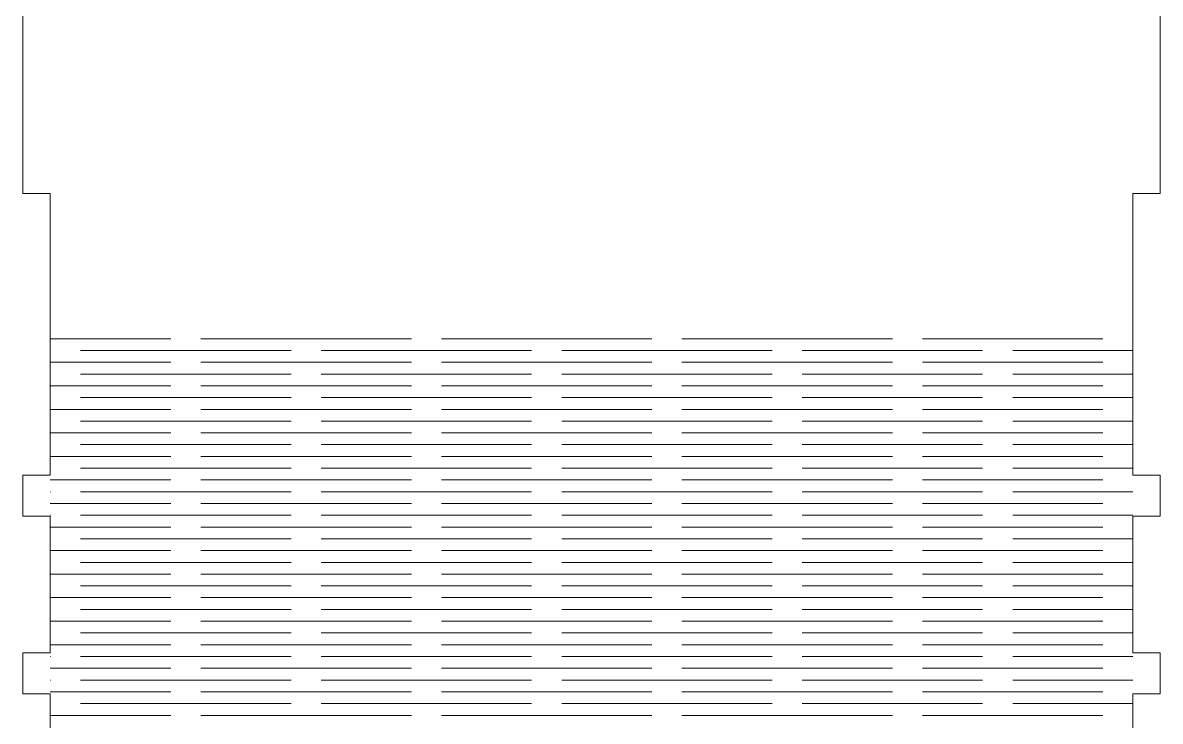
# Model space of a CAD drawing. Header units: millimetres. Extents: x -959 to 954, y -450 to 655.
# Drawn here: x 196.5 to 446.5, y -196.4 to -42.9 of the extents above; entities that cross this region are included whole.
import ezdxf

# ---------------------------------------------------------------- set-up
doc = ezdxf.new("R2010")
doc.units = ezdxf.units.MM
doc.header["$MEASUREMENT"] = 0
doc.layers.add('Camada 1', color=7, linetype='Continuous')

msp = doc.modelspace()

# ---------------------------------------------------------------- linework, layer by layer
at = {"layer": 'Camada 1', "color": 140, "lineweight": 20}
msp.add_open_spline([(196.4935, -151.3665), (196.4935, -151.3665), (196.4935, -142.3665), (196.4935, -142.3665), (196.4935, -142.3665), (196.4935, -142.3665), (202.4935, -142.3665), (202.4935, -142.3665), (202.4935, -142.3665), (202.4935, -142.3665), (202.4935, -112.3665), (202.4935, -112.3665), (202.4935, -112.3665), (202.4935, -112.3665), (202.4935, -80.4376), (202.4935, -80.4376), (202.4935, -80.4376), (202.4935, -80.4376), (196.4935, -80.4376), (196.4935, -80.4376), (196.4935, -80.4376), (196.4935, -80.4376), (196.4935, -5.4376), (196.4935, -5.4376), (196.4935, -5.4376), (196.4935, -5.4376), (202.4935, -5.4376), (202.4935, -5.4376), (202.4935, -5.4376), (202.4935, -5.4376), (202.4935, 26.4911), (202.4935, 26.4911), (202.4935, 26.4911), (202.4935, 26.4911), (202.4935, 26.4913), (202.4935, 26.4913), (202.4935, 26.4913), (202.4935, 26.4913), (202.4935, 56.4911), (202.4935, 56.4911), (202.4935, 56.4911), (202.4935, 56.4911), (196.4935, 56.4911), (196.4935, 56.4911), (196.4935, 56.4911), (196.4935, 56.4911), (196.4935, 65.4911), (196.4935, 65.4911), (196.4935, 65.4911), (196.4935, 65.4911), (202.4935, 65.4911), (202.4935, 65.4911), (202.4935, 65.4911), (202.4935, 65.4911), (202.4935, 95.4911), (202.4935, 95.4911), (202.4935, 95.4911), (202.4935, 95.4911), (196.4935, 95.4911), (196.4935, 95.4911), (196.4935, 95.4911), (196.4935, 95.4911), (196.4935, 104.4911), (196.4935, 104.4911), (196.4935, 104.4911), (196.4935, 104.4911), (202.4935, 104.4911), (202.4935, 104.4911), (202.4935, 104.4911), (202.4935, 104.4911), (202.4935, 134.6911), (202.4935, 134.6911), (202.4935, 134.6911), (202.4935, 134.6911), (196.4935, 134.6911), (196.4935, 134.6911), (196.4935, 134.6911), (196.4935, 134.6911), (196.4935, 143.6911), (196.4935, 143.6911), (196.4935, 143.6911), (196.4935, 143.6911), (202.4935, 143.6911), (202.4935, 143.6911), (202.4935, 143.6911), (202.4935, 143.6911), (202.4935, 174.0911), (202.4935, 174.0911), (202.4935, 174.0911), (202.4935, 174.0911), (196.4935, 174.0911), (196.4935, 174.0911), (196.4935, 174.0911), (196.4935, 174.0911), (196.4935, 183.0911), (196.4935, 183.0911), (196.4935, 183.0911), (196.4935, 183.0911), (202.4935, 183.0911), (202.4935, 183.0911), (202.4935, 183.0911), (202.4935, 183.0911), (202.4935, 213.5911), (202.4935, 213.5911), (202.4935, 213.5911), (202.4935, 213.5911), (196.4935, 213.5911), (196.4935, 213.5911), (196.4935, 213.5911), (196.4935, 213.5911), (196.4935, 222.5911), (196.4935, 222.5911), (196.4935, 222.5911), (196.4935, 222.5911), (202.4935, 222.5911), (202.4935, 222.5911), (202.4935, 222.5911), (202.4935, 222.5911), (202.4935, 252.8911), (202.4935, 252.8911), (202.4935, 252.8911), (202.4935, 252.8911), (196.4935, 252.8911), (196.4935, 252.8911), (196.4935, 252.8911), (196.4935, 252.8911), (196.4935, 261.8911), (196.4935, 261.8911), (196.4935, 261.8911), (196.4935, 261.8911), (202.4935, 261.8911), (202.4935, 261.8911), (202.4935, 261.8911), (202.4935, 261.8911), (202.4935, 264.8911), (202.4935, 264.8911), (202.4935, 264.8911), (202.4935, 264.8911), (440.4935, 264.8911), (440.4935, 264.8911), (440.4935, 264.8911), (440.4935, 264.8911), (440.4935, 261.8911), (440.4935, 261.8911), (440.4935, 261.8911), (440.4935, 261.8911), (446.4935, 261.8911), (446.4935, 261.8911), (446.4935, 261.8911), (446.4935, 261.8911), (446.4935, 252.8911), (446.4935, 252.8911), (446.4935, 252.8911), (446.4935, 252.8911), (440.4935, 252.8911), (440.4935, 252.8911), (440.4935, 252.8911), (440.4935, 252.8911), (440.4935, 222.5911), (440.4935, 222.5911), (440.4935, 222.5911), (440.4935, 222.5911), (446.4935, 222.5911), (446.4935, 222.5911), (446.4935, 222.5911), (446.4935, 222.5911), (446.4935, 213.5911), (446.4935, 213.5911), (446.4935, 213.5911), (446.4935, 213.5911), (440.4935, 213.5911), (440.4935, 213.5911), (440.4935, 213.5911), (440.4935, 213.5911), (440.4935, 183.0911), (440.4935, 183.0911), (440.4935, 183.0911), (440.4935, 183.0911), (446.4935, 183.0911), (446.4935, 183.0911), (446.4935, 183.0911), (446.4935, 183.0911), (446.4935, 174.0911), (446.4935, 174.0911), (446.4935, 174.0911), (446.4935, 174.0911), (440.4935, 174.0911), (440.4935, 174.0911), (440.4935, 174.0911), (440.4935, 174.0911), (440.4935, 143.6911), (440.4935, 143.6911), (440.4935, 143.6911), (440.4935, 143.6911), (446.4935, 143.6911), (446.4935, 143.6911), (446.4935, 143.6911), (446.4935, 143.6911), (446.4935, 134.6911), (446.4935, 134.6911), (446.4935, 134.6911), (446.4935, 134.6911), (440.4935, 134.6911), (440.4935, 134.6911), (440.4935, 134.6911), (440.4935, 134.6911), (440.4935, 104.4911), (440.4935, 104.4911), (440.4935, 104.4911), (440.4935, 104.4911), (446.4935, 104.4911), (446.4935, 104.4911), (446.4935, 104.4911), (446.4935, 104.4911), (446.4935, 95.4911), (446.4935, 95.4911), (446.4935, 95.4911), (446.4935, 95.4911), (440.4935, 95.4911), (440.4935, 95.4911), (440.4935, 95.4911), (440.4935, 95.4911), (440.4935, 65.4911), (440.4935, 65.4911), (440.4935, 65.4911), (440.4935, 65.4911), (446.4935, 65.4911), (446.4935, 65.4911), (446.4935, 65.4911), (446.4935, 65.4911), (446.4935, 56.4911), (446.4935, 56.4911), (446.4935, 56.4911), (446.4935, 56.4911), (440.4935, 56.4911), (440.4935, 56.4911), (440.4935, 56.4911), (440.4935, 56.4911), (440.4935, 26.4913), (440.4935, 26.4913), (440.4935, 26.4913), (440.4935, 26.4913), (440.4935, 26.4911), (440.4935, 26.4911), (440.4935, 26.4911), (440.4935, 26.4911), (440.4935, -5.4376), (440.4935, -5.4376), (440.4935, -5.4376), (440.4935, -5.4376), (446.4935, -5.4376), (446.4935, -5.4376), (446.4935, -5.4376), (446.4935, -5.4376), (446.4935, -80.4376), (446.4935, -80.4376), (446.4935, -80.4376), (446.4935, -80.4376), (440.4935, -80.4376), (440.4935, -80.4376), (440.4935, -80.4376), (440.4935, -80.4376), (440.4935, -112.3665), (440.4935, -112.3665), (440.4935, -112.3665), (440.4935, -112.3665), (440.4935, -142.3665), (440.4935, -142.3665), (440.4935, -142.3665), (440.4935, -142.3665), (446.4935, -142.3665), (446.4935, -142.3665), (446.4935, -142.3665), (446.4935, -142.3665), (446.4935, -151.3665), (446.4935, -151.3665), (446.4935, -151.3665), (446.4935, -151.3665), (440.4935, -151.3665), (440.4935, -151.3665), (440.4935, -151.3665), (440.4935, -151.3665), (440.4935, -181.3665), (440.4935, -181.3665), (440.4935, -181.3665), (440.4935, -181.3665), (446.4935, -181.3665), (446.4935, -181.3665), (446.4935, -181.3665), (446.4935, -181.3665), (446.4935, -190.3665), (446.4935, -190.3665), (446.4935, -190.3665), (446.4935, -190.3665), (440.4935, -190.3665), (440.4935, -190.3665), (440.4935, -190.3665), (440.4935, -190.3665), (440.4935, -220.5665), (440.4935, -220.5665), (440.4935, -220.5665), (440.4935, -220.5665), (446.4935, -220.5665), (446.4935, -220.5665), (446.4935, -220.5665), (446.4935, -220.5665), (446.4935, -229.5665), (446.4935, -229.5665), (446.4935, -229.5665), (446.4935, -229.5665), (440.4935, -229.5665), (440.4935, -229.5665), (440.4935, -229.5665), (440.4935, -229.5665), (440.4935, -259.9665), (440.4935, -259.9665), (440.4935, -259.9665), (440.4935, -259.9665), (446.4935, -259.9665), (446.4935, -259.9665), (446.4935, -259.9665), (446.4935, -259.9665), (446.4935, -268.9665), (446.4935, -268.9665), (446.4935, -268.9665), (446.4935, -268.9665), (440.4935, -268.9665), (440.4935, -268.9665), (440.4935, -268.9665), (440.4935, -268.9665), (440.4935, -299.4665), (440.4935, -299.4665), (440.4935, -299.4665), (440.4935, -299.4665), (446.4935, -299.4665), (446.4935, -299.4665), (446.4935, -299.4665), (446.4935, -299.4665), (446.4935, -308.4665), (446.4935, -308.4665), (446.4935, -308.4665), (446.4935, -308.4665), (440.4935, -308.4665), (440.4935, -308.4665), (440.4935, -308.4665), (440.4935, -308.4665), (440.4935, -338.7665), (440.4935, -338.7665), (440.4935, -338.7665), (440.4935, -338.7665), (446.4935, -338.7665), (446.4935, -338.7665), (446.4935, -338.7665), (446.4935, -338.7665), (446.4935, -347.7665), (446.4935, -347.7665), (446.4935, -347.7665), (446.4935, -347.7665), (440.4935, -347.7665), (440.4935, -347.7665), (440.4935, -347.7665), (440.4935, -347.7665), (440.4935, -350.7665), (440.4935, -350.7665), (440.4935, -350.7665), (440.4935, -350.7665), (202.4935, -350.7665), (202.4935, -350.7665), (202.4935, -350.7665), (202.4935, -350.7665), (202.4935, -347.7665), (202.4935, -347.7665), (202.4935, -347.7665), (202.4935, -347.7665), (196.4935, -347.7665), (196.4935, -347.7665), (196.4935, -347.7665), (196.4935, -347.7665), (196.4935, -338.7665), (196.4935, -338.7665), (196.4935, -338.7665), (196.4935, -338.7665), (202.4935, -338.7665), (202.4935, -338.7665), (202.4935, -338.7665), (202.4935, -338.7665), (202.4935, -308.4665), (202.4935, -308.4665), (202.4935, -308.4665), (202.4935, -308.4665), (196.4935, -308.4665), (196.4935, -308.4665), (196.4935, -308.4665), (196.4935, -308.4665), (196.4935, -299.4665), (196.4935, -299.4665), (196.4935, -299.4665), (196.4935, -299.4665), (202.4935, -299.4665), (202.4935, -299.4665), (202.4935, -299.4665), (202.4935, -299.4665), (202.4935, -268.9665), (202.4935, -268.9665), (202.4935, -268.9665), (202.4935, -268.9665), (196.4935, -268.9665), (196.4935, -268.9665), (196.4935, -268.9665), (196.4935, -268.9665), (196.4935, -259.9665), (196.4935, -259.9665), (196.4935, -259.9665), (196.4935, -259.9665), (202.4935, -259.9665), (202.4935, -259.9665), (202.4935, -259.9665), (202.4935, -259.9665), (202.4935, -229.5665), (202.4935, -229.5665), (202.4935, -229.5665), (202.4935, -229.5665), (196.4935, -229.5665), (196.4935, -229.5665), (196.4935, -229.5665), (196.4935, -229.5665), (196.4935, -220.5665), (196.4935, -220.5665), (196.4935, -220.5665), (196.4935, -220.5665), (202.4935, -220.5665), (202.4935, -220.5665), (202.4935, -220.5665), (202.4935, -220.5665), (202.4935, -190.3665), (202.4935, -190.3665), (202.4935, -190.3665), (202.4935, -190.3665), (196.4935, -190.3665), (196.4935, -190.3665), (196.4935, -190.3665), (196.4935, -190.3665), (196.4935, -181.3665), (196.4935, -181.3665), (196.4935, -181.3665), (196.4935, -181.3665), (202.4935, -181.3665), (202.4935, -181.3665), (202.4935, -181.3665), (202.4935, -181.3665), (202.4935, -151.3665), (202.4935, -151.3665), (202.4935, -151.3665), (202.4935, -151.3665), (196.4935, -151.3665), (196.4935, -151.3665)], degree=3, knots=[0, 0, 0, 0, 0.00869565, 0.00869565, 0.00869565, 0.00869565, 0.0173913, 0.0173913, 0.0173913, 0.0173913, 0.02608696, 0.02608696, 0.02608696, 0.02608696, 0.03478261, 0.03478261, 0.03478261, 0.03478261, 0.04347826, 0.04347826, 0.04347826, 0.04347826, 0.05217391, 0.05217391, 0.05217391, 0.05217391, 0.06086957, 0.06086957, 0.06086957, 0.06086957, 0.06956522, 0.06956522, 0.06956522, 0.06956522, 0.07826087, 0.07826087, 0.07826087, 0.07826087, 0.08695652, 0.08695652, 0.08695652, 0.08695652, 0.09565217, 0.09565217, 0.09565217, 0.09565217, 0.10434783, 0.10434783, 0.10434783, 0.10434783, 0.11304348, 0.11304348, 0.11304348, 0.11304348, 0.12173913, 0.12173913, 0.12173913, 0.12173913, 0.13043478, 0.13043478, 0.13043478, 0.13043478, 0.13913043, 0.13913043, 0.13913043, 0.13913043, 0.14782609, 0.14782609, 0.14782609, 0.14782609, 0.15652174, 0.15652174, 0.15652174, 0.15652174, 0.16521739, 0.16521739, 0.16521739, 0.16521739, 0.17391304, 0.17391304, 0.17391304, 0.17391304, 0.1826087, 0.1826087, 0.1826087, 0.1826087, 0.19130435, 0.19130435, 0.19130435, 0.19130435, 0.2, 0.2, 0.2, 0.2, 0.20869565, 0.20869565, 0.20869565, 0.20869565, 0.2173913, 0.2173913, 0.2173913, 0.2173913, 0.22608696, 0.22608696, 0.22608696, 0.22608696, 0.23478261, 0.23478261, 0.23478261, 0.23478261, 0.24347826, 0.24347826, 0.24347826, 0.24347826, 0.25217391, 0.25217391, 0.25217391, 0.25217391, 0.26086957, 0.26086957, 0.26086957, 0.26086957, 0.26956522, 0.26956522, 0.26956522, 0.26956522, 0.27826087, 0.27826087, 0.27826087, 0.27826087, 0.28695652, 0.28695652, 0.28695652, 0.28695652, 0.29565217, 0.29565217, 0.29565217, 0.29565217, 0.30434783, 0.30434783, 0.30434783, 0.30434783, 0.31304348, 0.31304348, 0.31304348, 0.31304348, 0.32173913, 0.32173913, 0.32173913, 0.32173913, 0.33043478, 0.33043478, 0.33043478, 0.33043478, 0.33913043, 0.33913043, 0.33913043, 0.33913043, 0.34782609, 0.34782609, 0.34782609, 0.34782609, 0.35652174, 0.35652174, 0.35652174, 0.35652174, 0.36521739, 0.36521739, 0.36521739, 0.36521739, 0.37391304, 0.37391304, 0.37391304, 0.37391304, 0.3826087, 0.3826087, 0.3826087, 0.3826087, 0.39130435, 0.39130435, 0.39130435, 0.39130435, 0.4, 0.4, 0.4, 0.4, 0.40869565, 0.40869565, 0.40869565, 0.40869565, 0.4173913, 0.4173913, 0.4173913, 0.4173913, 0.42608696, 0.42608696, 0.42608696, 0.42608696, 0.43478261, 0.43478261, 0.43478261, 0.43478261, 0.44347826, 0.44347826, 0.44347826, 0.44347826, 0.45217391, 0.45217391, 0.45217391, 0.45217391, 0.46086957, 0.46086957, 0.46086957, 0.46086957, 0.46956522, 0.46956522, 0.46956522, 0.46956522, 0.47826087, 0.47826087, 0.47826087, 0.47826087, 0.48695652, 0.48695652, 0.48695652, 0.48695652, 0.49565217, 0.49565217, 0.49565217, 0.49565217, 0.50434783, 0.50434783, 0.50434783, 0.50434783, 0.51304348, 0.51304348, 0.51304348, 0.51304348, 0.52173913, 0.52173913, 0.52173913, 0.52173913, 0.53043478, 0.53043478, 0.53043478, 0.53043478, 0.53913043, 0.53913043, 0.53913043, 0.53913043, 0.54782609, 0.54782609, 0.54782609, 0.54782609, 0.55652174, 0.55652174, 0.55652174, 0.55652174, 0.56521739, 0.56521739, 0.56521739, 0.56521739, 0.57391304, 0.57391304, 0.57391304, 0.57391304, 0.5826087, 0.5826087, 0.5826087, 0.5826087, 0.59130435, 0.59130435, 0.59130435, 0.59130435, 0.6, 0.6, 0.6, 0.6, 0.60869565, 0.60869565, 0.60869565, 0.60869565, 0.6173913, 0.6173913, 0.6173913, 0.6173913, 0.62608696, 0.62608696, 0.62608696, 0.62608696, 0.63478261, 0.63478261, 0.63478261, 0.63478261, 0.64347826, 0.64347826, 0.64347826, 0.64347826, 0.65217391, 0.65217391, 0.65217391, 0.65217391, 0.66086957, 0.66086957, 0.66086957, 0.66086957, 0.66956522, 0.66956522, 0.66956522, 0.66956522, 0.67826087, 0.67826087, 0.67826087, 0.67826087, 0.68695652, 0.68695652, 0.68695652, 0.68695652, 0.69565217, 0.69565217, 0.69565217, 0.69565217, 0.70434783, 0.70434783, 0.70434783, 0.70434783, 0.71304348, 0.71304348, 0.71304348, 0.71304348, 0.72173913, 0.72173913, 0.72173913, 0.72173913, 0.73043478, 0.73043478, 0.73043478, 0.73043478, 0.73913043, 0.73913043, 0.73913043, 0.73913043, 0.74782609, 0.74782609, 0.74782609, 0.74782609, 0.75652174, 0.75652174, 0.75652174, 0.75652174, 0.76521739, 0.76521739, 0.76521739, 0.76521739, 0.77391304, 0.77391304, 0.77391304, 0.77391304, 0.7826087, 0.7826087, 0.7826087, 0.7826087, 0.79130435, 0.79130435, 0.79130435, 0.79130435, 0.8, 0.8, 0.8, 0.8, 0.80869565, 0.80869565, 0.80869565, 0.80869565, 0.8173913, 0.8173913, 0.8173913, 0.8173913, 0.82608696, 0.82608696, 0.82608696, 0.82608696, 0.83478261, 0.83478261, 0.83478261, 0.83478261, 0.84347826, 0.84347826, 0.84347826, 0.84347826, 0.85217391, 0.85217391, 0.85217391, 0.85217391, 0.86086957, 0.86086957, 0.86086957, 0.86086957, 0.86956522, 0.86956522, 0.86956522, 0.86956522, 0.87826087, 0.87826087, 0.87826087, 0.87826087, 0.88695652, 0.88695652, 0.88695652, 0.88695652, 0.89565217, 0.89565217, 0.89565217, 0.89565217, 0.90434783, 0.90434783, 0.90434783, 0.90434783, 0.91304348, 0.91304348, 0.91304348, 0.91304348, 0.92173913, 0.92173913, 0.92173913, 0.92173913, 0.93043478, 0.93043478, 0.93043478, 0.93043478, 0.93913043, 0.93913043, 0.93913043, 0.93913043, 0.94782609, 0.94782609, 0.94782609, 0.94782609, 0.95652174, 0.95652174, 0.95652174, 0.95652174, 0.96521739, 0.96521739, 0.96521739, 0.96521739, 0.97391304, 0.97391304, 0.97391304, 0.97391304, 0.9826087, 0.9826087, 0.9826087, 0.9826087, 1, 1, 1, 1], dxfattribs=at)
for points in [[(202.4935, -112.3667), (202.4935, -112.3667), (229.0341, -112.3667), (229.0341, -112.3667)], [(235.6422, -112.3667), (235.6422, -112.3667), (281.8991, -112.3667), (281.8991, -112.3667)], [(288.5072, -112.3667), (288.5072, -112.3667), (334.7637, -112.3667), (334.7637, -112.3667)], [(341.3718, -112.3667), (341.3718, -112.3667), (387.6281, -112.3667), (387.6281, -112.3667)], [(394.2362, -112.3667), (394.2362, -112.3667), (433.8854, -112.3667), (433.8854, -112.3667)], [(202.6017, -114.9528), (202.6017, -114.9528), (202.4935, -114.9528), (202.4935, -114.9528)], [(255.4667, -114.9528), (255.4667, -114.9528), (209.2097, -114.9528), (209.2097, -114.9528)], [(308.3313, -114.9528), (308.3313, -114.9528), (262.0747, -114.9528), (262.0747, -114.9528)], [(361.1959, -114.9528), (361.1959, -114.9528), (314.9394, -114.9528), (314.9394, -114.9528)], [(407.4532, -114.9528), (407.4532, -114.9528), (367.804, -114.9528), (367.804, -114.9528)], [(440.4935, -114.9528), (440.4935, -114.9528), (414.0613, -114.9528), (414.0613, -114.9528)], [(202.4935, -117.5391), (202.4935, -117.5391), (229.0341, -117.5391), (229.0341, -117.5391)], [(235.6422, -117.5392), (235.6422, -117.5392), (281.8991, -117.5392), (281.8991, -117.5392)], [(288.5072, -117.5392), (288.5072, -117.5392), (334.7637, -117.5392), (334.7637, -117.5392)], [(341.3718, -117.5392), (341.3718, -117.5392), (387.6281, -117.5392), (387.6281, -117.5392)], [(394.2362, -117.5392), (394.2362, -117.5392), (433.8854, -117.5392), (433.8854, -117.5392)], [(202.6017, -120.1253), (202.6017, -120.1253), (202.4935, -120.1253), (202.4935, -120.1253)], [(255.4667, -120.1253), (255.4667, -120.1253), (209.2097, -120.1253), (209.2097, -120.1253)], [(308.3313, -120.1253), (308.3313, -120.1253), (262.0747, -120.1253), (262.0747, -120.1253)], [(361.1959, -120.1253), (361.1959, -120.1253), (314.9394, -120.1253), (314.9394, -120.1253)], [(407.4532, -120.1253), (407.4532, -120.1253), (367.804, -120.1253), (367.804, -120.1253)], [(440.4935, -120.1253), (440.4935, -120.1253), (414.0613, -120.1253), (414.0613, -120.1253)], [(202.4935, -122.7116), (202.4935, -122.7116), (229.0341, -122.7116), (229.0341, -122.7116)], [(235.6422, -122.7116), (235.6422, -122.7116), (281.8991, -122.7116), (281.8991, -122.7116)], [(288.5072, -122.7116), (288.5072, -122.7116), (334.7637, -122.7116), (334.7637, -122.7116)], [(341.3718, -122.7116), (341.3718, -122.7116), (387.6281, -122.7116), (387.6281, -122.7116)], [(394.2362, -122.7116), (394.2362, -122.7116), (433.8854, -122.7116), (433.8854, -122.7116)], [(202.6017, -125.2977), (202.6017, -125.2977), (202.4935, -125.2977), (202.4935, -125.2977)], [(255.4667, -125.2977), (255.4667, -125.2977), (209.2097, -125.2977), (209.2097, -125.2977)], [(308.3313, -125.2977), (308.3313, -125.2977), (262.0747, -125.2977), (262.0747, -125.2977)], [(361.1959, -125.2977), (361.1959, -125.2977), (314.9394, -125.2977), (314.9394, -125.2977)], [(407.4532, -125.2977), (407.4532, -125.2977), (367.804, -125.2977), (367.804, -125.2977)], [(440.4935, -125.2977), (440.4935, -125.2977), (414.0613, -125.2977), (414.0613, -125.2977)], [(202.4935, -127.8839), (202.4935, -127.8839), (229.0341, -127.8839), (229.0341, -127.8839)], [(235.6422, -127.8838), (235.6422, -127.8838), (281.8991, -127.8838), (281.8991, -127.8838)], [(288.5072, -127.8838), (288.5072, -127.8838), (334.7637, -127.8838), (334.7637, -127.8838)], [(341.3718, -127.8838), (341.3718, -127.8838), (387.6281, -127.8838), (387.6281, -127.8838)], [(394.2362, -127.8838), (394.2362, -127.8838), (433.8854, -127.8838), (433.8854, -127.8838)], [(202.6017, -130.4701), (202.6017, -130.4701), (202.4935, -130.4701), (202.4935, -130.4701)], [(255.4667, -130.4701), (255.4667, -130.4701), (209.2097, -130.4701), (209.2097, -130.4701)], [(308.3313, -130.4701), (308.3313, -130.4701), (262.0747, -130.4701), (262.0747, -130.4701)], [(361.1959, -130.4701), (361.1959, -130.4701), (314.9394, -130.4701), (314.9394, -130.4701)], [(407.4532, -130.4701), (407.4532, -130.4701), (367.804, -130.4701), (367.804, -130.4701)], [(440.4935, -130.4701), (440.4935, -130.4701), (414.0613, -130.4701), (414.0613, -130.4701)], [(202.4935, -133.0562), (202.4935, -133.0562), (229.0341, -133.0562), (229.0341, -133.0562)], [(235.6422, -133.0562), (235.6422, -133.0562), (281.8991, -133.0562), (281.8991, -133.0562)], [(288.5072, -133.0562), (288.5072, -133.0562), (334.7637, -133.0562), (334.7637, -133.0562)], [(341.3718, -133.0562), (341.3718, -133.0562), (387.6281, -133.0562), (387.6281, -133.0562)], [(394.2362, -133.0562), (394.2362, -133.0562), (433.8854, -133.0562), (433.8854, -133.0562)], [(202.6017, -135.6425), (202.6017, -135.6425), (202.4935, -135.6425), (202.4935, -135.6425)], [(255.4667, -135.6425), (255.4667, -135.6425), (209.2097, -135.6425), (209.2097, -135.6425)], [(308.3313, -135.6425), (308.3313, -135.6425), (262.0747, -135.6425), (262.0747, -135.6425)], [(361.1959, -135.6425), (361.1959, -135.6425), (314.9394, -135.6425), (314.9394, -135.6425)], [(407.4532, -135.6425), (407.4532, -135.6425), (367.804, -135.6425), (367.804, -135.6425)], [(440.4935, -135.6425), (440.4935, -135.6425), (414.0613, -135.6425), (414.0613, -135.6425)], [(202.4935, -138.2287), (202.4935, -138.2287), (229.0341, -138.2287), (229.0341, -138.2287)], [(235.6422, -138.2286), (235.6422, -138.2286), (281.8991, -138.2286), (281.8991, -138.2286)], [(288.5072, -138.2286), (288.5072, -138.2286), (334.7637, -138.2286), (334.7637, -138.2286)], [(341.3718, -138.2286), (341.3718, -138.2286), (387.6281, -138.2286), (387.6281, -138.2286)], [(394.2362, -138.2286), (394.2362, -138.2286), (433.8854, -138.2286), (433.8854, -138.2286)], [(202.6017, -140.815), (202.6017, -140.815), (202.4935, -140.815), (202.4935, -140.815)], [(255.4667, -140.815), (255.4667, -140.815), (209.2097, -140.815), (209.2097, -140.815)], [(308.3313, -140.815), (308.3313, -140.815), (262.0747, -140.815), (262.0747, -140.815)], [(361.1959, -140.815), (361.1959, -140.815), (314.9394, -140.815), (314.9394, -140.815)], [(407.4532, -140.815), (407.4532, -140.815), (367.804, -140.815), (367.804, -140.815)], [(440.4935, -140.815), (440.4935, -140.815), (414.0613, -140.815), (414.0613, -140.815)], [(202.4935, -143.4011), (202.4935, -143.4011), (229.0341, -143.4011), (229.0341, -143.4011)], [(235.6422, -143.4011), (235.6422, -143.4011), (281.8991, -143.4011), (281.8991, -143.4011)], [(288.5072, -143.4011), (288.5072, -143.4011), (334.7637, -143.4011), (334.7637, -143.4011)], [(341.3718, -143.4011), (341.3718, -143.4011), (387.6281, -143.4011), (387.6281, -143.4011)], [(394.2362, -143.4011), (394.2362, -143.4011), (433.8854, -143.4011), (433.8854, -143.4011)], [(202.6017, -145.9874), (202.6017, -145.9874), (202.4935, -145.9874), (202.4935, -145.9874)], [(255.4667, -145.9874), (255.4667, -145.9874), (209.2097, -145.9874), (209.2097, -145.9874)], [(308.3313, -145.9874), (308.3313, -145.9874), (262.0747, -145.9874), (262.0747, -145.9874)], [(361.1959, -145.9874), (361.1959, -145.9874), (314.9394, -145.9874), (314.9394, -145.9874)], [(407.4532, -145.9874), (407.4532, -145.9874), (367.804, -145.9874), (367.804, -145.9874)], [(440.4935, -145.9874), (440.4935, -145.9874), (414.0613, -145.9874), (414.0613, -145.9874)], [(202.4935, -148.5735), (202.4935, -148.5735), (229.0341, -148.5735), (229.0341, -148.5735)], [(235.6422, -148.5736), (235.6422, -148.5736), (281.8991, -148.5736), (281.8991, -148.5736)], [(288.5072, -148.5736), (288.5072, -148.5736), (334.7637, -148.5736), (334.7637, -148.5736)], [(341.3718, -148.5736), (341.3718, -148.5736), (387.6281, -148.5736), (387.6281, -148.5736)], [(394.2362, -148.5736), (394.2362, -148.5736), (433.8854, -148.5736), (433.8854, -148.5736)], [(202.6017, -151.1599), (202.6017, -151.1599), (202.4935, -151.1599), (202.4935, -151.1599)], [(255.4667, -151.1599), (255.4667, -151.1599), (209.2097, -151.1599), (209.2097, -151.1599)], [(308.3313, -151.1599), (308.3313, -151.1599), (262.0747, -151.1599), (262.0747, -151.1599)], [(361.1959, -151.1599), (361.1959, -151.1599), (314.9394, -151.1599), (314.9394, -151.1599)], [(407.4532, -151.1599), (407.4532, -151.1599), (367.804, -151.1599), (367.804, -151.1599)], [(440.4935, -151.1599), (440.4935, -151.1599), (414.0613, -151.1599), (414.0613, -151.1599)], [(202.4935, -153.7461), (202.4935, -153.7461), (229.0341, -153.7461), (229.0341, -153.7461)], [(235.6422, -153.7461), (235.6422, -153.7461), (281.8991, -153.7461), (281.8991, -153.7461)], [(288.5072, -153.7461), (288.5072, -153.7461), (334.7637, -153.7461), (334.7637, -153.7461)], [(341.3718, -153.7461), (341.3718, -153.7461), (387.6281, -153.7461), (387.6281, -153.7461)], [(394.2362, -153.7461), (394.2362, -153.7461), (433.8854, -153.7461), (433.8854, -153.7461)], [(202.6017, -156.3321), (202.6017, -156.3321), (202.4935, -156.3321), (202.4935, -156.3321)], [(255.4667, -156.3322), (255.4667, -156.3322), (209.2097, -156.3322), (209.2097, -156.3322)], [(308.3313, -156.3322), (308.3313, -156.3322), (262.0747, -156.3322), (262.0747, -156.3322)], [(361.1959, -156.3322), (361.1959, -156.3322), (314.9394, -156.3322), (314.9394, -156.3322)], [(407.4532, -156.3322), (407.4532, -156.3322), (367.804, -156.3322), (367.804, -156.3322)], [(440.4935, -156.3322), (440.4935, -156.3322), (414.0613, -156.3322), (414.0613, -156.3322)], [(202.4935, -158.9183), (202.4935, -158.9183), (229.0341, -158.9183), (229.0341, -158.9183)], [(235.6422, -158.9183), (235.6422, -158.9183), (281.8991, -158.9183), (281.8991, -158.9183)], [(288.5072, -158.9183), (288.5072, -158.9183), (334.7637, -158.9183), (334.7637, -158.9183)], [(341.3718, -158.9183), (341.3718, -158.9183), (387.6281, -158.9183), (387.6281, -158.9183)], [(394.2362, -158.9183), (394.2362, -158.9183), (433.8854, -158.9183), (433.8854, -158.9183)], [(202.6017, -161.5044), (202.6017, -161.5044), (202.4935, -161.5044), (202.4935, -161.5044)], [(255.4667, -161.5044), (255.4667, -161.5044), (209.2097, -161.5044), (209.2097, -161.5044)], [(308.3313, -161.5044), (308.3313, -161.5044), (262.0747, -161.5044), (262.0747, -161.5044)], [(361.1959, -161.5044), (361.1959, -161.5044), (314.9394, -161.5044), (314.9394, -161.5044)], [(407.4532, -161.5044), (407.4532, -161.5044), (367.804, -161.5044), (367.804, -161.5044)], [(440.4935, -161.5044), (440.4935, -161.5044), (414.0613, -161.5044), (414.0613, -161.5044)], [(202.4935, -164.0908), (202.4935, -164.0908), (229.0341, -164.0908), (229.0341, -164.0908)], [(235.6422, -164.0908), (235.6422, -164.0908), (281.8991, -164.0908), (281.8991, -164.0908)], [(288.5072, -164.0908), (288.5072, -164.0908), (334.7637, -164.0908), (334.7637, -164.0908)], [(341.3718, -164.0908), (341.3718, -164.0908), (387.6281, -164.0908), (387.6281, -164.0908)], [(394.2362, -164.0908), (394.2362, -164.0908), (433.8854, -164.0908), (433.8854, -164.0908)], [(202.6017, -166.677), (202.6017, -166.677), (202.4935, -166.677), (202.4935, -166.677)], [(255.4667, -166.6769), (255.4667, -166.6769), (209.2097, -166.6769), (209.2097, -166.6769)], [(308.3313, -166.6769), (308.3313, -166.6769), (262.0747, -166.6769), (262.0747, -166.6769)], [(361.1959, -166.6769), (361.1959, -166.6769), (314.9394, -166.6769), (314.9394, -166.6769)], [(407.4532, -166.6769), (407.4532, -166.6769), (367.804, -166.6769), (367.804, -166.6769)], [(440.4935, -166.6769), (440.4935, -166.6769), (414.0613, -166.6769), (414.0613, -166.6769)], [(202.4935, -169.2633), (202.4935, -169.2633), (229.0341, -169.2633), (229.0341, -169.2633)], [(235.6422, -169.2632), (235.6422, -169.2632), (281.8991, -169.2632), (281.8991, -169.2632)], [(288.5072, -169.2632), (288.5072, -169.2632), (334.7637, -169.2632), (334.7637, -169.2632)], [(341.3718, -169.2632), (341.3718, -169.2632), (387.6281, -169.2632), (387.6281, -169.2632)], [(394.2362, -169.2632), (394.2362, -169.2632), (433.8854, -169.2632), (433.8854, -169.2632)], [(202.6017, -171.8493), (202.6017, -171.8493), (202.4935, -171.8493), (202.4935, -171.8493)], [(255.4667, -171.8494), (255.4667, -171.8494), (209.2097, -171.8494), (209.2097, -171.8494)], [(308.3313, -171.8494), (308.3313, -171.8494), (262.0747, -171.8494), (262.0747, -171.8494)], [(361.1959, -171.8494), (361.1959, -171.8494), (314.9394, -171.8494), (314.9394, -171.8494)], [(407.4532, -171.8494), (407.4532, -171.8494), (367.804, -171.8494), (367.804, -171.8494)], [(440.4935, -171.8494), (440.4935, -171.8494), (414.0613, -171.8494), (414.0613, -171.8494)], [(202.4935, -174.4357), (202.4935, -174.4357), (229.0341, -174.4357), (229.0341, -174.4357)], [(235.6422, -174.4357), (235.6422, -174.4357), (281.8991, -174.4357), (281.8991, -174.4357)], [(288.5072, -174.4357), (288.5072, -174.4357), (334.7637, -174.4357), (334.7637, -174.4357)], [(341.3718, -174.4357), (341.3718, -174.4357), (387.6281, -174.4357), (387.6281, -174.4357)], [(394.2362, -174.4357), (394.2362, -174.4357), (433.8854, -174.4357), (433.8854, -174.4357)], [(202.6017, -177.0219), (202.6017, -177.0219), (202.4935, -177.0219), (202.4935, -177.0219)], [(255.4667, -177.0219), (255.4667, -177.0219), (209.2097, -177.0219), (209.2097, -177.0219)], [(308.3313, -177.0219), (308.3313, -177.0219), (262.0747, -177.0219), (262.0747, -177.0219)], [(361.1959, -177.0219), (361.1959, -177.0219), (314.9394, -177.0219), (314.9394, -177.0219)], [(407.4532, -177.0219), (407.4532, -177.0219), (367.804, -177.0219), (367.804, -177.0219)], [(440.4935, -177.0219), (440.4935, -177.0219), (414.0613, -177.0219), (414.0613, -177.0219)], [(202.4935, -179.6081), (202.4935, -179.6081), (229.0341, -179.6081), (229.0341, -179.6081)], [(235.6422, -179.608), (235.6422, -179.608), (281.8991, -179.608), (281.8991, -179.608)], [(288.5072, -179.608), (288.5072, -179.608), (334.7637, -179.608), (334.7637, -179.608)], [(341.3718, -179.608), (341.3718, -179.608), (387.6281, -179.608), (387.6281, -179.608)], [(394.2362, -179.608), (394.2362, -179.608), (433.8854, -179.608), (433.8854, -179.608)], [(202.6017, -182.1942), (202.6017, -182.1942), (202.4935, -182.1942), (202.4935, -182.1942)], [(255.4667, -182.1942), (255.4667, -182.1942), (209.2097, -182.1942), (209.2097, -182.1942)], [(308.3313, -182.1942), (308.3313, -182.1942), (262.0747, -182.1942), (262.0747, -182.1942)], [(361.1959, -182.1942), (361.1959, -182.1942), (314.9394, -182.1942), (314.9394, -182.1942)], [(407.4532, -182.1942), (407.4532, -182.1942), (367.804, -182.1942), (367.804, -182.1942)], [(440.4935, -182.1942), (440.4935, -182.1942), (414.0613, -182.1942), (414.0613, -182.1942)], [(202.4935, -184.7804), (202.4935, -184.7804), (229.0341, -184.7804), (229.0341, -184.7804)], [(235.6422, -184.7806), (235.6422, -184.7806), (281.8991, -184.7806), (281.8991, -184.7806)], [(288.5072, -184.7806), (288.5072, -184.7806), (334.7637, -184.7806), (334.7637, -184.7806)], [(341.3718, -184.7806), (341.3718, -184.7806), (387.6281, -184.7806), (387.6281, -184.7806)], [(394.2362, -184.7806), (394.2362, -184.7806), (433.8854, -184.7806), (433.8854, -184.7806)], [(202.6017, -187.3667), (202.6017, -187.3667), (202.4935, -187.3667), (202.4935, -187.3667)], [(255.4667, -187.3667), (255.4667, -187.3667), (209.2097, -187.3667), (209.2097, -187.3667)], [(308.3313, -187.3667), (308.3313, -187.3667), (262.0747, -187.3667), (262.0747, -187.3667)], [(361.1959, -187.3667), (361.1959, -187.3667), (314.9394, -187.3667), (314.9394, -187.3667)], [(407.4532, -187.3667), (407.4532, -187.3667), (367.804, -187.3667), (367.804, -187.3667)], [(440.4935, -187.3667), (440.4935, -187.3667), (414.0613, -187.3667), (414.0613, -187.3667)], [(202.4935, -189.953), (202.4935, -189.953), (229.0341, -189.953), (229.0341, -189.953)], [(235.6422, -189.953), (235.6422, -189.953), (281.8991, -189.953), (281.8991, -189.953)], [(288.5072, -189.953), (288.5072, -189.953), (334.7637, -189.953), (334.7637, -189.953)], [(341.3718, -189.953), (341.3718, -189.953), (387.6281, -189.953), (387.6281, -189.953)], [(394.2362, -189.953), (394.2362, -189.953), (433.8854, -189.953), (433.8854, -189.953)], [(202.6017, -192.5391), (202.6017, -192.5391), (202.4935, -192.5391), (202.4935, -192.5391)], [(255.4667, -192.5391), (255.4667, -192.5391), (209.2097, -192.5391), (209.2097, -192.5391)], [(308.3313, -192.5391), (308.3313, -192.5391), (262.0747, -192.5391), (262.0747, -192.5391)], [(361.1959, -192.5391), (361.1959, -192.5391), (314.9394, -192.5391), (314.9394, -192.5391)], [(407.4532, -192.5391), (407.4532, -192.5391), (367.804, -192.5391), (367.804, -192.5391)], [(440.4935, -192.5391), (440.4935, -192.5391), (414.0613, -192.5391), (414.0613, -192.5391)], [(202.4935, -195.1253), (202.4935, -195.1253), (229.0341, -195.1253), (229.0341, -195.1253)], [(235.6422, -195.1252), (235.6422, -195.1252), (281.8991, -195.1252), (281.8991, -195.1252)], [(288.5072, -195.1252), (288.5072, -195.1252), (334.7637, -195.1252), (334.7637, -195.1252)], [(341.3718, -195.1252), (341.3718, -195.1252), (387.6281, -195.1252), (387.6281, -195.1252)], [(394.2362, -195.1252), (394.2362, -195.1252), (433.8854, -195.1252), (433.8854, -195.1252)]]:
    msp.add_open_spline(points, degree=3, dxfattribs=at)

doc.saveas('drawing.dxf')
